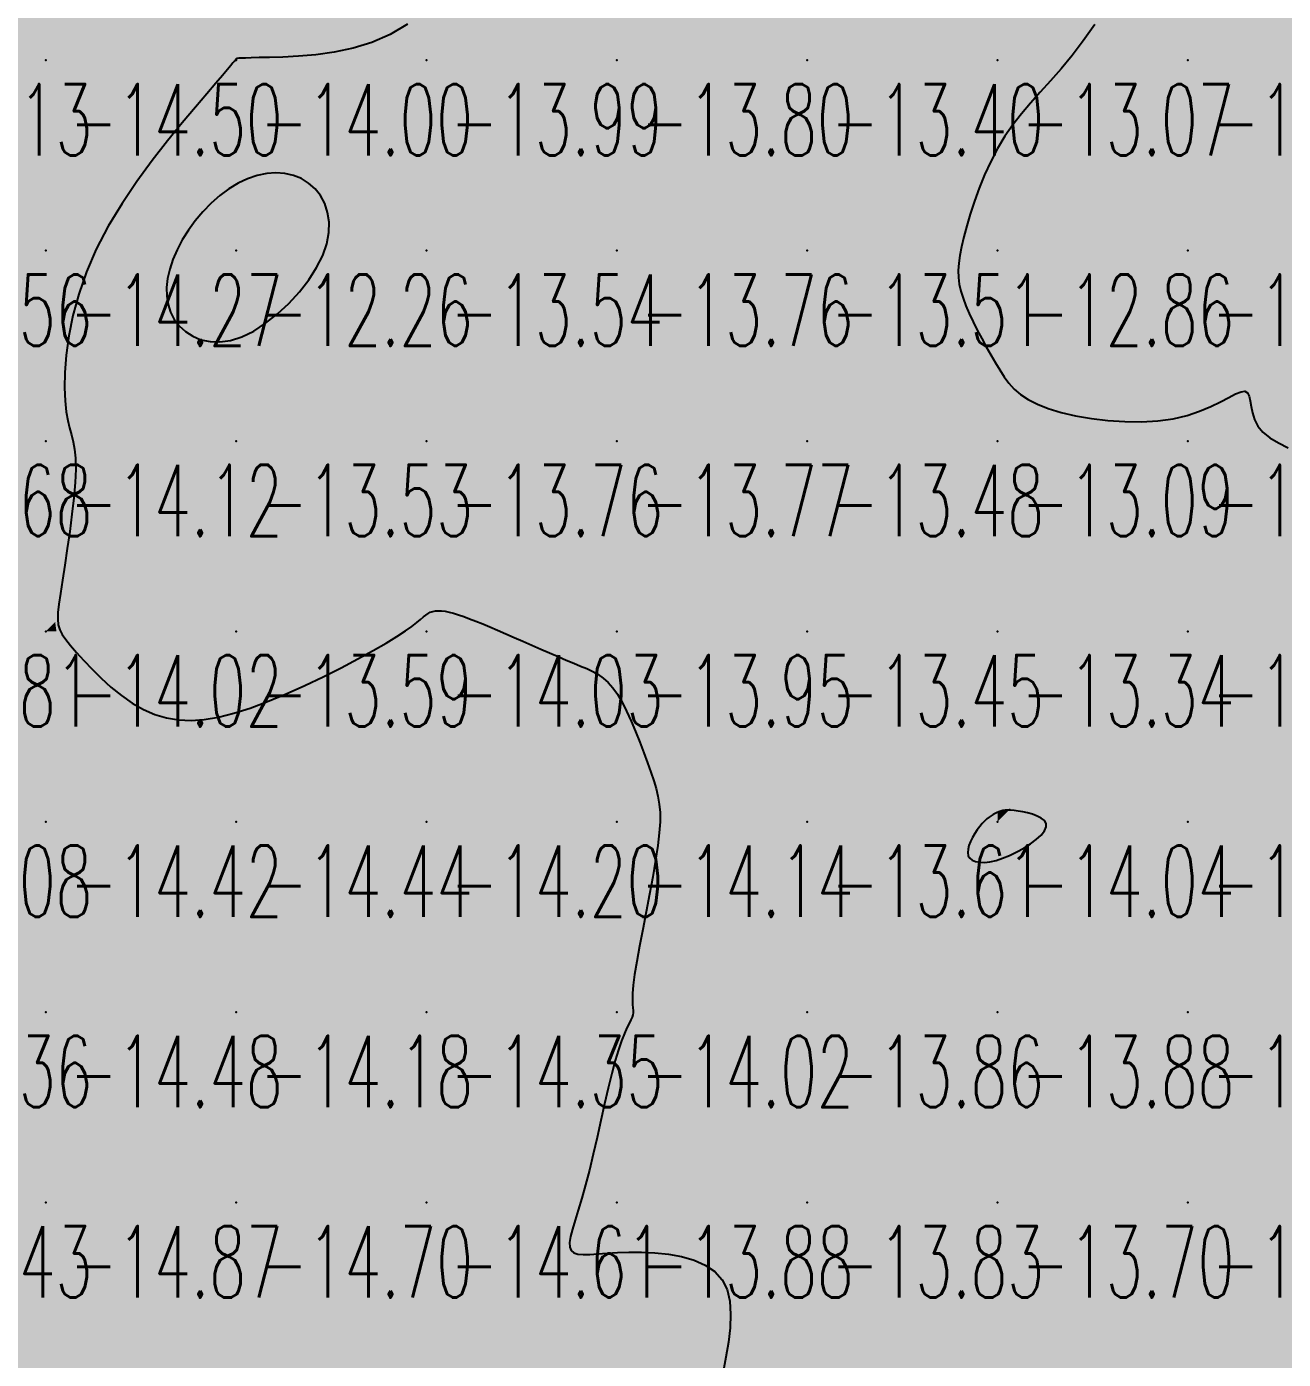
# Model space of a CAD drawing. Header units: millimetres. Extents: x 88261 to 90953, y 390274 to 392322.
# Drawn here: x 89769.2 to 89835.3, y 390839 to 390909 of the extents above; entities that cross this region are included whole.
import ezdxf
from ezdxf.enums import TextEntityAlignment as Align

# ---------------------------------------------------------------- set-up
doc = ezdxf.new("R2010")
doc.units = ezdxf.units.MM
doc.header["$LTSCALE"] = 25
for name, color, linetype in [('CN_03_00', 7, 'Continuous'), ('COTEAlt', 7, 'Continuous'), ('TN_COLORIAGE', 7, 'Continuous')]:
    doc.layers.add(name, color=color, linetype=linetype)
doc.styles.add('Simplex 1.0', font='Simplex.shx', dxfattribs={"width": 0.99, "height": 2.5})
doc.styles.get("Standard").update_dxf_attribs({"font": 'times.ttf'})

# ---------------------------------------------------------------- blocks, each defined once
blk = doc.blocks.new('COTE')
at = {"color": 0}
blk.add_point((0, 0), dxfattribs=at)
at = {"layer": 'COTEAlt'}
blk.add_attdef('ALT', text='', height=3.75, dxfattribs=at).set_placement((1.25, -1.25), align=Align.TOP_LEFT)

msp = doc.modelspace()

# ---------------------------------------------------------------- linework, layer by layer
at = {"layer": 'CN_03_00', "flags": 128}
for points, elevation in [([(89789.237, 390909.142), (89788.34, 390908.596), (89787.38, 390908.18), (89786.386, 390907.876), (89785.39, 390907.666), (89784.423, 390907.53), (89783.515, 390907.452), (89782.698, 390907.413), (89782.002, 390907.394), (89781.45, 390907.381), (89781.031, 390907.37), (89780.727, 390907.36), (89780.518, 390907.351), (89780.385, 390907.344), (89780.31, 390907.336), (89780.274, 390907.329), (89780.258, 390907.321), (89780.245, 390907.313), (89780.234, 390907.303), (89780.223, 390907.293), (89780.212, 390907.282), (89780.202, 390907.271), (89780.193, 390907.258), (89780.184, 390907.245), (89780.175, 390907.231), (89780.163, 390907.213), (89780.135, 390907.175), (89780.075, 390907.099), (89779.965, 390906.966), (89779.789, 390906.756), (89779.53, 390906.45), (89779.173, 390906.031), (89778.7, 390905.479), (89778.103, 390904.781), (89777.405, 390903.952), (89776.64, 390903.011), (89775.837, 390901.977), (89775.03, 390900.872), (89774.25, 390899.715), (89773.528, 390898.526), (89772.897, 390897.325), (89772.381, 390896.131), (89771.976, 390894.962), (89771.671, 390893.832), (89771.455, 390892.758), (89771.316, 390891.756), (89771.244, 390890.842), (89771.227, 390890.032), (89771.254, 390889.342), (89771.314, 390888.779), (89771.397, 390888.318), (89771.493, 390887.924), (89771.592, 390887.563), (89771.684, 390887.201), (89771.759, 390886.803), (89771.807, 390886.335), (89771.818, 390885.763), (89771.786, 390885.064), (89771.716, 390884.262), (89771.617, 390883.391), (89771.499, 390882.487), (89771.37, 390881.584), (89771.24, 390880.717), (89771.117, 390879.921), (89771.011, 390879.231), (89770.93, 390878.673), (89770.881, 390878.228), (89770.867, 390877.872), (89770.896, 390877.578), (89770.972, 390877.32), (89771.101, 390877.071), (89771.289, 390876.805), (89771.54, 390876.495), (89771.858, 390876.123), (89772.237, 390875.7), (89772.671, 390875.244), (89773.15, 390874.775), (89773.667, 390874.311), (89774.215, 390873.87), (89774.785, 390873.472), (89775.371, 390873.135), (89775.966, 390872.874), (89776.576, 390872.693), (89777.209, 390872.589), (89777.872, 390872.563), (89778.572, 390872.613), (89779.318, 390872.738), (89780.117, 390872.937), (89780.976, 390873.211), (89781.898, 390873.554), (89782.863, 390873.954), (89783.845, 390874.394), (89784.819, 390874.857), (89785.76, 390875.329), (89786.642, 390875.792), (89787.44, 390876.229), (89788.128, 390876.626), (89788.689, 390876.968), (89789.132, 390877.258), (89789.476, 390877.5), (89789.738, 390877.701), (89789.936, 390877.863), (89790.088, 390877.993), (89790.212, 390878.097), (89790.325, 390878.177), (89790.443, 390878.24), (89790.571, 390878.285), (89790.71, 390878.313), (89790.863, 390878.323), (89791.032, 390878.316), (89791.221, 390878.291), (89791.43, 390878.248), (89791.663, 390878.187), (89791.921, 390878.108), (89792.204, 390878.011), (89792.511, 390877.898), (89792.844, 390877.77), (89793.199, 390877.626), (89793.579, 390877.469), (89793.981, 390877.298), (89794.406, 390877.115), (89794.851, 390876.921), (89795.312, 390876.718), (89795.779, 390876.513), (89796.248, 390876.307), (89796.709, 390876.106), (89797.156, 390875.912), (89797.581, 390875.731), (89797.978, 390875.566), (89798.34, 390875.418), (89798.672, 390875.279), (89798.977, 390875.135), (89799.26, 390874.975), (89799.526, 390874.787), (89799.78, 390874.559), (89800.027, 390874.278), (89800.27, 390873.934), (89800.515, 390873.517), (89800.759, 390873.041), (89800.998, 390872.521), (89801.23, 390871.973), (89801.453, 390871.414), (89801.662, 390870.861), (89801.855, 390870.33), (89802.028, 390869.836), (89802.18, 390869.39), (89802.306, 390868.977), (89802.405, 390868.575), (89802.474, 390868.164), (89802.511, 390867.72), (89802.512, 390867.224), (89802.475, 390866.652), (89802.399, 390865.985), (89802.282, 390865.209), (89802.132, 390864.348), (89801.962, 390863.434), (89801.782, 390862.5), (89801.603, 390861.578), (89801.435, 390860.7), (89801.29, 390859.9), (89801.178, 390859.21), (89801.108, 390858.652), (89801.073, 390858.218), (89801.064, 390857.886), (89801.072, 390857.638), (89801.088, 390857.455), (89801.103, 390857.316), (89801.107, 390857.202), (89801.091, 390857.095), (89801.049, 390856.975), (89800.98, 390856.828), (89800.888, 390856.643), (89800.774, 390856.406), (89800.643, 390856.105), (89800.495, 390855.727), (89800.334, 390855.26), (89800.162, 390854.69), (89799.981, 390854.012), (89799.794, 390853.244), (89799.602, 390852.411), (89799.405, 390851.538), (89799.205, 390850.651), (89799.003, 390849.774), (89798.801, 390848.933), (89798.6, 390848.152), (89798.402, 390847.452), (89798.216, 390846.834), (89798.05, 390846.297), (89797.913, 390845.836), (89797.814, 390845.45), (89797.762, 390845.135), (89797.766, 390844.889), (89797.835, 390844.709), (89797.976, 390844.59), (89798.19, 390844.524), (89798.473, 390844.499), (89798.825, 390844.505), (89799.244, 390844.531), (89799.727, 390844.566), (89800.274, 390844.6), (89800.881, 390844.622), (89801.545, 390844.622), (89802.242, 390844.589), (89802.95, 390844.515), (89803.644, 390844.388), (89804.298, 390844.201), (89804.888, 390843.943), (89805.39, 390843.604), (89805.778, 390843.176), (89806.037, 390842.652), (89806.178, 390842.045), (89806.222, 390841.372), (89806.19, 390840.647), (89806.101, 390839.888), (89805.977, 390839.112), (89805.836, 390838.333)], -14), ([(89825.355, 390909.122), (89824.749, 390908.261), (89824.156, 390907.488), (89823.58, 390906.793), (89823.023, 390906.158), (89822.488, 390905.564), (89821.978, 390904.995), (89821.495, 390904.432), (89821.042, 390903.858), (89820.622, 390903.254), (89820.235, 390902.607), (89819.884, 390901.928), (89819.566, 390901.229), (89819.282, 390900.527), (89819.031, 390899.834), (89818.813, 390899.165), (89818.628, 390898.536), (89818.474, 390897.959), (89818.353, 390897.446), (89818.263, 390896.988), (89818.206, 390896.574), (89818.182, 390896.192), (89818.192, 390895.83), (89818.236, 390895.476), (89818.315, 390895.119), (89818.429, 390894.746), (89818.577, 390894.349), (89818.756, 390893.932), (89818.959, 390893.5), (89819.18, 390893.06), (89819.414, 390892.619), (89819.654, 390892.184), (89819.894, 390891.76), (89820.129, 390891.354), (89820.357, 390890.972), (89820.588, 390890.614), (89820.839, 390890.28), (89821.124, 390889.968), (89821.458, 390889.68), (89821.856, 390889.413), (89822.334, 390889.168), (89822.907, 390888.944), (89823.583, 390888.741), (89824.346, 390888.565), (89825.173, 390888.421), (89826.041, 390888.317), (89826.927, 390888.257), (89827.808, 390888.248), (89828.662, 390888.296), (89829.465, 390888.408), (89830.199, 390888.584), (89830.858, 390888.807), (89831.443, 390889.054), (89831.954, 390889.302), (89832.39, 390889.528), (89832.75, 390889.71), (89833.034, 390889.826), (89833.242, 390889.851), (89833.378, 390889.772), (89833.461, 390889.599), (89833.514, 390889.353), (89833.563, 390889.052), (89833.63, 390888.717), (89833.74, 390888.366), (89833.917, 390888.019), (89834.184, 390887.696), (89834.555, 390887.409), (89835.009, 390887.143), (89835.514, 390886.88)], -13)]:
    msp.add_lwpolyline(points, dxfattribs=dict(at, elevation=elevation))
for points, elevation in [([(89781.165, 390893.018), (89781.793, 390893.423), (89782.414, 390893.913), (89783.01, 390894.467), (89783.564, 390895.07), (89784.057, 390895.702), (89784.473, 390896.346), (89784.793, 390896.984), (89785.005, 390897.6), (89785.112, 390898.187), (89785.124, 390898.739), (89785.048, 390899.251), (89784.895, 390899.718), (89784.672, 390900.134), (89784.387, 390900.494), (89784.051, 390900.792), (89783.671, 390901.024), (89783.254, 390901.19), (89782.807, 390901.289), (89782.336, 390901.321), (89781.848, 390901.287), (89781.35, 390901.186), (89780.848, 390901.018), (89780.348, 390900.785), (89779.857, 390900.487), (89779.381, 390900.131), (89778.926, 390899.727), (89778.496, 390899.283), (89778.096, 390898.808), (89777.734, 390898.311), (89777.413, 390897.802), (89777.14, 390897.287), (89776.919, 390896.777), (89776.752, 390896.274), (89776.642, 390895.783), (89776.589, 390895.307), (89776.597, 390894.851), (89776.665, 390894.416), (89776.797, 390894.008), (89776.994, 390893.63), (89777.256, 390893.286), (89777.579, 390892.986), (89777.96, 390892.741), (89778.392, 390892.561), (89778.872, 390892.458), (89779.394, 390892.442), (89779.954, 390892.523), (89780.546, 390892.713), (89781.165, 390893.018)], -13), ([(89822.794, 390867.14), (89822.703, 390867.294), (89822.543, 390867.425), (89822.332, 390867.535), (89822.087, 390867.625), (89821.825, 390867.697), (89821.564, 390867.753), (89821.321, 390867.795), (89821.109, 390867.823), (89820.928, 390867.838), (89820.773, 390867.843), (89820.639, 390867.837), (89820.522, 390867.821), (89820.415, 390867.796), (89820.315, 390867.763), (89820.217, 390867.723), (89820.117, 390867.676), (89820.014, 390867.621), (89819.907, 390867.554), (89819.797, 390867.475), (89819.682, 390867.38), (89819.563, 390867.268), (89819.44, 390867.137), (89819.312, 390866.983), (89819.18, 390866.807), (89819.05, 390866.614), (89818.929, 390866.41), (89818.825, 390866.201), (89818.744, 390865.994), (89818.692, 390865.797), (89818.679, 390865.614), (89818.709, 390865.453), (89818.79, 390865.32), (89818.918, 390865.216), (89819.091, 390865.145), (89819.306, 390865.106), (89819.558, 390865.102), (89819.845, 390865.135), (89820.164, 390865.205), (89820.51, 390865.315), (89820.878, 390865.465), (89821.255, 390865.648), (89821.624, 390865.855), (89821.97, 390866.078), (89822.277, 390866.308), (89822.528, 390866.538), (89822.707, 390866.758), (89822.8, 390866.961), (89822.794, 390867.14)], -14)]:
    msp.add_lwpolyline(points, close=True, dxfattribs=dict(at, elevation=elevation))
at = {"layer": 'TN_COLORIAGE', "color": 231}
for points in [[(89770.249, 390917.239, -14), (89763.239, 390917.239, -14), (89760.249, 390907.239, -14), (89760.249, 390910.456, -14)], [(89760.249, 390907.239, -14.656), (89770.249, 390907.239, -14.656), (89770.249, 390917.239, -14.656)], [(89770.249, 390917.239, -14.422), (89770.249, 390907.239, -14.422), (89780.249, 390917.239, -14.422)], [(89770.249, 390907.239, -14), (89780.173, 390907.239, -14), (89780.249, 390917.239, -14), (89780.249, 390907.33, -14)], [(89780.249, 390917.239, -14), (89780.249, 390907.33, -14), (89790.249, 390917.239, -14), (89780.378, 390907.369, -14)], [(89790.249, 390907.56, -14.293), (89780.378, 390907.369, -14.293), (89790.249, 390917.239, -14.293)], [(89794.048, 390917.239, -14.293), (89790.249, 390907.56, -14.293), (89790.249, 390917.239, -14.293)], [(89760.249, 390907.239, -14.502), (89760.249, 390897.239, -14.502), (89770.249, 390907.239, -14.502)], [(89760.249, 390897.239, -14.502), (89770.249, 390897.239, -14.502), (89770.249, 390907.239, -14.502)], [(89770.249, 390907.239, -14), (89780.173, 390907.239, -14), (89770.249, 390897.239, -14), (89780.108, 390907.099, -14)], [(89771.593, 390897.239, -14.27), (89780.108, 390907.099, -14.27), (89770.249, 390897.239, -14.27)], [(89760.249, 390897.239, -14.27), (89760.249, 390887.239, -14.27), (89770.249, 390897.239, -14.27)], [(89760.249, 390887.239, -14.27), (89770.249, 390887.239, -14.27), (89770.249, 390897.239, -14.27)], [(89770.249, 390897.239, -14), (89771.593, 390897.239, -14), (89770.249, 390887.239, -14), (89770.903, 390887.894, -14)], [(89770.903, 390887.894, -14.122), (89772.318, 390887.239, -14.122), (89770.249, 390887.239, -14.122)], [(89760.249, 390887.239, -14.122), (89760.249, 390877.239, -14.122), (89770.249, 390887.239, -14.122)], [(89760.249, 390877.239, -14.122), (89770.249, 390877.239, -14.122), (89770.249, 390887.239, -14.122)], [(89770.249, 390887.239, -14), (89772.318, 390887.239, -14), (89770.249, 390877.239, -14), (89770.737, 390877.728, -14)], [(89789.568, 390877.239, -14.03), (89790.249, 390878.361, -14.03), (89790.249, 390877.239, -14.03)], [(89791.389, 390878.38, -14.03), (89794.171, 390877.239, -14.03), (89790.249, 390877.239, -14.03)], [(89790.249, 390878.361, -14.03), (89791.389, 390878.38, -14.03), (89790.249, 390877.239, -14.03)], [(89760.249, 390870.252, -14.024), (89761.005, 390867.996, -14.024), (89760.249, 390877.239, -14.024), (89770.249, 390877.239, -14.024)], [(89761.451, 390867.239, -14.024), (89761.005, 390867.996, -14.024), (89770.249, 390867.239, -14.024), (89770.249, 390877.239, -14.024)], [(89770.737, 390877.728, -14.024), (89770.802, 390877.239, -14.024), (89770.249, 390877.239, -14.024)], [(89770.249, 390867.239, -14), (89775.293, 390872.284, -14), (89770.249, 390877.239, -14), (89770.802, 390877.239, -14)], [(89780.249, 390867.239, -14), (89780.249, 390872.435, -14), (89790.249, 390877.239, -14), (89789.568, 390877.239, -14)], [(89780.249, 390867.239, -14.03), (89790.249, 390867.239, -14.03), (89790.249, 390877.239, -14.03)], [(89790.249, 390867.239, -14), (89798.362, 390875.352, -14), (89790.249, 390877.239, -14), (89794.171, 390877.239, -14)], [(89790.249, 390867.239, -14), (89798.362, 390875.352, -14), (89800.249, 390867.239, -14), (89800.249, 390874.748, -14)], [(89802.266, 390869.257, -14.139), (89800.249, 390874.748, -14.139), (89800.249, 390867.239, -14.139)], [(89780.249, 390867.239, -14), (89780.249, 390872.435, -14), (89770.249, 390867.239, -14), (89775.293, 390872.284, -14)], [(89802.266, 390869.257, -14.139), (89802.856, 390867.239, -14.139), (89800.249, 390867.239, -14.139)], [(89820.249, 390867.791, -14.038), (89819.365, 390867.239, -14.038), (89820.249, 390867.239, -14.038)], [(89820.944, 390867.934, -14.038), (89823.902, 390867.239, -14.038), (89820.249, 390867.239, -14.038)], [(89820.249, 390867.791, -14.038), (89820.944, 390867.934, -14.038), (89820.249, 390867.239, -14.038)], [(89761.451, 390867.239, -14.415), (89764.054, 390861.044, -14.415), (89770.249, 390867.239, -14.415)], [(89764.349, 390857.239, -14.415), (89764.054, 390861.044, -14.415), (89770.249, 390857.239, -14.415), (89770.249, 390867.239, -14.415)], [(89770.249, 390867.239, -14.441), (89770.249, 390857.239, -14.441), (89780.249, 390867.239, -14.441)], [(89770.249, 390857.239, -14.441), (89780.249, 390857.239, -14.441), (89780.249, 390867.239, -14.441)], [(89780.249, 390867.239, -14.199), (89780.249, 390857.239, -14.199), (89790.249, 390867.239, -14.199)], [(89780.249, 390857.239, -14.199), (89790.249, 390857.239, -14.199), (89790.249, 390867.239, -14.199)], [(89790.249, 390857.239, -14.139), (89800.249, 390857.239, -14.139), (89800.249, 390867.239, -14.139)], [(89790.249, 390867.239, -14.139), (89790.249, 390857.239, -14.139), (89800.249, 390867.239, -14.139)], [(89800.249, 390867.239, -14), (89802.856, 390867.239, -14), (89800.249, 390857.239, -14), (89800.704, 390857.695, -14)], [(89818.16, 390865.151, -14.038), (89820.249, 390864.875, -14.038), (89820.249, 390867.239, -14.038)], [(89819.365, 390867.239, -14.038), (89818.16, 390865.151, -14.038), (89820.249, 390867.239, -14.038)], [(89820.249, 390864.875, -14.038), (89823.902, 390867.239, -14.038), (89820.249, 390867.239, -14.038)], [(89800.704, 390857.695, -14.019), (89801.399, 390857.239, -14.019), (89800.249, 390857.239, -14.019)], [(89764.349, 390857.239, -14.483), (89764.816, 390851.807, -14.483), (89770.249, 390857.239, -14.483)], [(89767.954, 390847.239, -14.483), (89764.816, 390851.807, -14.483), (89770.249, 390847.239, -14.483), (89770.249, 390857.239, -14.483)], [(89770.249, 390857.239, -14.18), (89770.249, 390847.239, -14.18), (89780.249, 390857.239, -14.18)], [(89770.249, 390847.239, -14.18), (89780.249, 390847.239, -14.18), (89780.249, 390857.239, -14.18)], [(89780.249, 390857.239, -14.353), (89780.249, 390847.239, -14.353), (89790.249, 390857.239, -14.353)], [(89780.249, 390847.239, -14.353), (89790.249, 390847.239, -14.353), (89790.249, 390857.239, -14.353)], [(89790.249, 390847.239, -14), (89798.576, 390847.239, -14), (89800.249, 390857.239, -14), (89800.249, 390855.916, -14)], [(89790.249, 390857.239, -14.019), (89790.249, 390847.239, -14.019), (89800.249, 390857.239, -14.019)], [(89801.399, 390857.239, -14.019), (89800.249, 390855.916, -14.019), (89800.249, 390857.239, -14.019)], [(89762.704, 390839.695, -14.575), (89761.15, 390837.239, -14.575), (89770.249, 390847.239, -14.575), (89770.249, 390837.239, -14.575)], [(89762.704, 390839.695, -14.871), (89767.954, 390847.239, -14.871), (89770.249, 390847.239, -14.871)], [(89770.249, 390847.239, -14.697), (89770.249, 390837.239, -14.697), (89780.249, 390847.239, -14.697)], [(89770.249, 390837.239, -14.697), (89780.249, 390837.239, -14.697), (89780.249, 390847.239, -14.697)], [(89780.249, 390847.239, -14.615), (89780.249, 390837.239, -14.615), (89790.249, 390847.239, -14.615)], [(89780.249, 390837.239, -14.615), (89790.249, 390837.239, -14.615), (89790.249, 390847.239, -14.615)], [(89790.249, 390847.239, -14), (89798.576, 390847.239, -14), (89790.249, 390837.239, -14), (89797.046, 390844.037, -14)], [(89800.249, 390837.239, -14), (89800.249, 390844.865, -14), (89790.249, 390837.239, -14), (89797.046, 390844.037, -14)], [(89807.247, 390844.238, -14.396), (89800.249, 390844.865, -14.396), (89800.249, 390837.239, -14.396)], [(89805.432, 390837.239, -14.396), (89807.247, 390844.238, -14.396), (89800.249, 390837.239, -14.396)]]:
    msp.add_solid(points, dxfattribs=at)
at = {"layer": 'TN_COLORIAGE', "color": 221}
for points in [[(89790.249, 390907.239, -13.522), (89800.249, 390907.239, -13.522), (89800.249, 390917.239, -13.522)], [(89790.249, 390907.56, -13.522), (89794.048, 390917.239, -13.522), (89790.249, 390907.239, -13.522), (89800.249, 390917.239, -13.522)], [(89800.249, 390907.239, -13.353), (89810.249, 390907.239, -13.353), (89810.249, 390917.239, -13.353)], [(89800.249, 390917.239, -13.353), (89800.249, 390907.239, -13.353), (89810.249, 390917.239, -13.353)], [(89810.249, 390907.239, -13.341), (89820.249, 390907.239, -13.341), (89820.249, 390917.239, -13.341)], [(89810.249, 390917.239, -13.341), (89810.249, 390907.239, -13.341), (89820.249, 390917.239, -13.341)], [(89820.249, 390917.239, -13), (89830.163, 390917.239, -13), (89820.249, 390907.239, -13), (89829.859, 390916.849, -13)], [(89824.597, 390907.239, -13.073), (89829.859, 390916.849, -13.073), (89820.249, 390907.239, -13.073)], [(89780.249, 390907.33, -13.996), (89780.173, 390907.239, -13.996), (89780.249, 390907.239, -13.996)], [(89780.378, 390907.369, -13.99), (89790.249, 390907.56, -13.99), (89780.249, 390907.239, -13.99), (89790.249, 390907.239, -13.99)], [(89780.378, 390907.369, -13.996), (89780.249, 390907.33, -13.996), (89780.249, 390907.239, -13.996)], [(89780.108, 390907.099, -13), (89771.593, 390897.239, -13), (89780.249, 390907.239, -13), (89776.577, 390897.239, -13)], [(89776.577, 390897.239, -13.996), (89780.249, 390901.491, -13.996), (89780.249, 390907.239, -13.996)], [(89780.108, 390907.099, -13.996), (89780.173, 390907.239, -13.996), (89780.249, 390907.239, -13.996)], [(89780.249, 390907.239, -13), (89780.249, 390901.491, -13), (89790.249, 390907.239, -13), (89784.515, 390901.506, -13)], [(89790.249, 390907.239, -13), (89784.515, 390901.506, -13), (89790.249, 390897.239, -13), (89785.999, 390897.239, -13)], [(89790.249, 390897.239, -13.797), (89800.249, 390897.239, -13.797), (89800.249, 390907.239, -13.797)], [(89790.249, 390907.239, -13.797), (89790.249, 390897.239, -13.797), (89800.249, 390907.239, -13.797)], [(89800.249, 390897.239, -13.401), (89810.249, 390897.239, -13.401), (89810.249, 390907.239, -13.401)], [(89800.249, 390907.239, -13.401), (89800.249, 390897.239, -13.401), (89810.249, 390907.239, -13.401)], [(89810.249, 390897.239, -13), (89818.138, 390897.239, -13), (89820.249, 390907.239, -13), (89820.249, 390903.761, -13)], [(89810.249, 390907.239, -13.073), (89810.249, 390897.239, -13.073), (89820.249, 390907.239, -13.073)], [(89820.249, 390903.761, -13.073), (89824.597, 390907.239, -13.073), (89820.249, 390907.239, -13.073)], [(89770.903, 390887.894, -13), (89771.593, 390897.239, -13), (89776.284, 390893.275, -13), (89776.577, 390897.239, -13)], [(89790.249, 390897.239, -13), (89785.999, 390897.239, -13), (89780.249, 390887.239, -13), (89780.249, 390891.441, -13)], [(89780.249, 390887.239, -13.545), (89790.249, 390887.239, -13.545), (89790.249, 390897.239, -13.545)], [(89790.249, 390887.239, -13.758), (89800.249, 390887.239, -13.758), (89800.249, 390897.239, -13.758)], [(89790.249, 390897.239, -13.758), (89790.249, 390887.239, -13.758), (89800.249, 390897.239, -13.758)], [(89800.249, 390887.239, -13.509), (89810.249, 390887.239, -13.509), (89810.249, 390897.239, -13.509)], [(89800.249, 390897.239, -13.509), (89800.249, 390887.239, -13.509), (89810.249, 390897.239, -13.509)], [(89810.249, 390897.239, -13), (89818.138, 390897.239, -13), (89810.249, 390887.239, -13), (89818.046, 390895.037, -13)], [(89810.249, 390887.239, -13), (89818.046, 390895.037, -13), (89820.249, 390887.239, -13), (89820.249, 390891.09, -13)], [(89772.318, 390887.239, -13), (89770.903, 390887.894, -13), (89780.249, 390887.239, -13), (89776.284, 390893.275, -13)], [(89776.284, 390893.275, -13.534), (89780.249, 390891.441, -13.534), (89780.249, 390887.239, -13.534)], [(89821.735, 390888.726, -13.085), (89820.249, 390891.09, -13.085), (89820.249, 390887.239, -13.085)], [(89832.966, 390887.239, -13.022), (89834.06, 390891.05, -13.022), (89830.249, 390887.239, -13.022)], [(89830.249, 390887.668, -13.022), (89834.06, 390891.05, -13.022), (89830.249, 390887.239, -13.022)], [(89820.249, 390887.239, -13), (89821.735, 390888.726, -13), (89830.249, 390887.239, -13), (89830.249, 390887.668, -13)], [(89770.737, 390877.728, -13.534), (89772.318, 390887.239, -13.534), (89780.249, 390887.239, -13.534)], [(89770.802, 390877.239, -13.534), (89770.737, 390877.728, -13.534), (89780.249, 390877.239, -13.534), (89780.249, 390887.239, -13.534)], [(89780.249, 390887.239, -13.764), (89780.249, 390877.239, -13.764), (89790.249, 390887.239, -13.764)], [(89790.249, 390878.361, -13.592), (89789.568, 390877.239, -13.592), (89790.249, 390887.239, -13.592), (89780.249, 390877.239, -13.592)], [(89791.389, 390878.38, -13.764), (89790.249, 390878.361, -13.764), (89800.249, 390887.239, -13.764), (89790.249, 390887.239, -13.764)], [(89794.171, 390877.239, -13.768), (89791.389, 390878.38, -13.768), (89800.249, 390877.239, -13.768), (89800.249, 390887.239, -13.768)], [(89800.249, 390877.239, -13.482), (89810.249, 390877.239, -13.482), (89810.249, 390887.239, -13.482)], [(89800.249, 390887.239, -13.482), (89800.249, 390877.239, -13.482), (89810.249, 390887.239, -13.482)], [(89810.249, 390877.239, -13.085), (89820.249, 390877.239, -13.085), (89820.249, 390887.239, -13.085)], [(89810.249, 390887.239, -13.085), (89810.249, 390877.239, -13.085), (89820.249, 390887.239, -13.085)], [(89820.249, 390877.239, -13.022), (89830.249, 390877.239, -13.022), (89830.249, 390887.239, -13.022)], [(89820.249, 390887.239, -13.022), (89820.249, 390877.239, -13.022), (89830.249, 390887.239, -13.022)], [(89830.249, 390877.239, -13), (89839.176, 390886.167, -13), (89830.249, 390887.239, -13), (89832.966, 390887.239, -13)], [(89836.457, 390877.239, -13.487), (89839.176, 390886.167, -13.487), (89830.249, 390877.239, -13.487)], [(89770.802, 390877.239, -13.592), (89775.293, 390872.284, -13.592), (89780.249, 390877.239, -13.592)], [(89775.293, 390872.284, -13.592), (89780.249, 390872.435, -13.592), (89780.249, 390877.239, -13.592)], [(89789.568, 390877.239, -13.592), (89780.249, 390872.435, -13.592), (89780.249, 390877.239, -13.592)], [(89794.171, 390877.239, -13.954), (89798.362, 390875.352, -13.954), (89800.249, 390877.239, -13.954)], [(89800.249, 390874.748, -13.954), (89798.362, 390875.352, -13.954), (89800.249, 390877.239, -13.954)], [(89800.249, 390874.748, -13.449), (89802.266, 390869.257, -13.449), (89800.249, 390877.239, -13.449), (89810.249, 390877.239, -13.449)], [(89802.856, 390867.239, -13.449), (89802.266, 390869.257, -13.449), (89810.249, 390867.239, -13.449), (89810.249, 390877.239, -13.449)], [(89819.365, 390867.239, -13.345), (89820.249, 390867.791, -13.345), (89810.249, 390867.239, -13.345), (89820.249, 390877.239, -13.345)], [(89810.249, 390877.239, -13.345), (89810.249, 390867.239, -13.345), (89820.249, 390877.239, -13.345)], [(89820.944, 390867.934, -13.345), (89820.249, 390867.791, -13.345), (89830.249, 390877.239, -13.345), (89820.249, 390877.239, -13.345)], [(89823.902, 390867.239, -13.487), (89820.944, 390867.934, -13.487), (89830.249, 390867.239, -13.487), (89830.249, 390877.239, -13.487)], [(89830.249, 390867.239, -13), (89837.831, 390874.821, -13), (89830.249, 390877.239, -13), (89836.457, 390877.239, -13)], [(89837.331, 390867.239, -13.934), (89837.831, 390874.821, -13.934), (89830.249, 390867.239, -13.934)], [(89801.399, 390857.239, -13.605), (89800.704, 390857.695, -13.605), (89810.249, 390857.239, -13.605), (89810.249, 390867.239, -13.605)], [(89800.704, 390857.695, -13.605), (89802.856, 390867.239, -13.605), (89810.249, 390867.239, -13.605)], [(89818.16, 390865.151, -13.605), (89819.365, 390867.239, -13.605), (89810.249, 390857.239, -13.605), (89810.249, 390867.239, -13.605)], [(89820.249, 390857.239, -13.934), (89830.249, 390857.239, -13.934), (89830.249, 390867.239, -13.934)], [(89823.902, 390867.239, -13.876), (89820.249, 390864.875, -13.876), (89830.249, 390867.239, -13.876), (89820.249, 390857.239, -13.876)], [(89830.249, 390867.239, -13), (89837.331, 390867.239, -13), (89830.249, 390857.239, -13), (89837.04, 390864.03, -13)], [(89820.249, 390864.875, -13.855), (89818.16, 390865.151, -13.855), (89820.249, 390857.239, -13.855), (89810.249, 390857.239, -13.855)], [(89830.249, 390857.239, -13), (89837.04, 390864.03, -13), (89840.249, 390857.239, -13), (89840.249, 390859.82, -13)], [(89800.249, 390847.239, -13.855), (89810.249, 390847.239, -13.855), (89810.249, 390857.239, -13.855)], [(89800.249, 390855.916, -13.855), (89801.399, 390857.239, -13.855), (89800.249, 390847.239, -13.855), (89810.249, 390857.239, -13.855)], [(89810.249, 390847.239, -13.876), (89820.249, 390847.239, -13.876), (89820.249, 390857.239, -13.876)], [(89810.249, 390857.239, -13.876), (89810.249, 390847.239, -13.876), (89820.249, 390857.239, -13.876)], [(89820.249, 390847.239, -13.814), (89830.249, 390847.239, -13.814), (89830.249, 390857.239, -13.814)], [(89820.249, 390857.239, -13.814), (89820.249, 390847.239, -13.814), (89830.249, 390857.239, -13.814)], [(89830.249, 390847.239, -13.134), (89840.249, 390847.239, -13.134), (89840.249, 390857.239, -13.134)], [(89830.249, 390857.239, -13.134), (89830.249, 390847.239, -13.134), (89840.249, 390857.239, -13.134)], [(89800.249, 390855.916, -13.877), (89798.576, 390847.239, -13.877), (89800.249, 390847.239, -13.877)], [(89797.046, 390844.037, -13.877), (89800.249, 390844.865, -13.877), (89800.249, 390847.239, -13.877)], [(89797.046, 390844.037, -13.877), (89798.576, 390847.239, -13.877), (89800.249, 390847.239, -13.877)], [(89800.249, 390844.865, -13.83), (89807.247, 390844.238, -13.83), (89800.249, 390847.239, -13.83), (89810.249, 390847.239, -13.83)], [(89807.247, 390844.238, -13.632), (89805.432, 390837.239, -13.632), (89810.249, 390847.239, -13.632), (89810.249, 390837.239, -13.632)], [(89810.249, 390837.239, -13.702), (89820.249, 390837.239, -13.702), (89820.249, 390847.239, -13.702)], [(89810.249, 390847.239, -13.702), (89810.249, 390837.239, -13.702), (89820.249, 390847.239, -13.702)], [(89820.249, 390837.239, -13.764), (89830.249, 390837.239, -13.764), (89830.249, 390847.239, -13.764)], [(89820.249, 390847.239, -13.764), (89820.249, 390837.239, -13.764), (89830.249, 390847.239, -13.764)], [(89830.249, 390837.239, -13.151), (89840.249, 390837.239, -13.151), (89840.249, 390847.239, -13.151)], [(89830.249, 390847.239, -13.151), (89830.249, 390837.239, -13.151), (89840.249, 390847.239, -13.151)]]:
    msp.add_solid(points, dxfattribs=at)
at = {"layer": 'TN_COLORIAGE', "color": 211}
for points in [[(89829.859, 390916.849, -12.906), (89824.597, 390907.239, -12.906), (89830.249, 390917.239, -12.906), (89830.249, 390907.239, -12.906)], [(89830.249, 390907.239, -12.412), (89840.249, 390907.239, -12.412), (89840.249, 390917.239, -12.412)], [(89830.249, 390917.239, -12.412), (89830.249, 390907.239, -12.412), (89840.249, 390917.239, -12.412)], [(89820.249, 390897.239, -12.906), (89830.249, 390897.239, -12.906), (89830.249, 390907.239, -12.906)], [(89824.597, 390907.239, -12.864), (89820.249, 390903.761, -12.864), (89830.249, 390907.239, -12.864), (89820.249, 390897.239, -12.864)], [(89830.249, 390897.239, -12.693), (89840.249, 390897.239, -12.693), (89840.249, 390907.239, -12.693)], [(89830.249, 390907.239, -12.693), (89830.249, 390897.239, -12.693), (89840.249, 390907.239, -12.693)], [(89820.249, 390903.761, -12.864), (89818.138, 390897.239, -12.864), (89820.249, 390897.239, -12.864)], [(89780.249, 390901.491, -12.263), (89776.577, 390897.239, -12.263), (89780.249, 390897.239, -12.263)], [(89784.515, 390901.506, -12.263), (89780.249, 390901.491, -12.263), (89780.249, 390897.239, -12.263)], [(89785.999, 390897.239, -12.263), (89784.515, 390901.506, -12.263), (89780.249, 390897.239, -12.263)], [(89776.284, 390893.275, -12.263), (89776.577, 390897.239, -12.263), (89780.249, 390897.239, -12.263)], [(89780.249, 390891.441, -12.263), (89776.284, 390893.275, -12.263), (89780.249, 390897.239, -12.263)], [(89780.249, 390891.441, -12.263), (89785.999, 390897.239, -12.263), (89780.249, 390897.239, -12.263)], [(89820.249, 390891.09, -12.864), (89818.046, 390895.037, -12.864), (89820.249, 390897.239, -12.864)], [(89818.046, 390895.037, -12.864), (89818.138, 390897.239, -12.864), (89820.249, 390897.239, -12.864)], [(89820.249, 390891.09, -12.512), (89821.735, 390888.726, -12.512), (89820.249, 390897.239, -12.512), (89830.249, 390897.239, -12.512)], [(89830.249, 390887.668, -12.512), (89821.735, 390888.726, -12.512), (89830.249, 390897.239, -12.512)], [(89834.06, 390891.05, -12.512), (89830.249, 390887.668, -12.512), (89840.249, 390897.239, -12.512), (89830.249, 390897.239, -12.512)], [(89834.06, 390891.05, -12.941), (89832.966, 390887.239, -12.941), (89840.249, 390897.239, -12.941), (89840.249, 390887.239, -12.941)], [(89832.966, 390887.239, -12.941), (89839.176, 390886.167, -12.941), (89840.249, 390887.239, -12.941)]]:
    msp.add_solid(points, dxfattribs=at)

# ---------------------------------------------------------------- block references
at = {"layer": 'COTEAlt'}
ref = msp.add_blockref('COTE', (89760.249, 390907.239), dxfattribs=at)
ref.add_attrib('ALT', '-14.13', dxfattribs={"height": 3.75, "style": 'Simplex 1.0', "width": 0.6}).set_placement((89761.499, 390905.989), align=Align.TOP_LEFT)
ref = msp.add_blockref('COTE', (89770.249, 390907.239), dxfattribs=at)
ref.add_attrib('ALT', '-14.50', dxfattribs={"height": 3.75, "style": 'Simplex 1.0', "width": 0.6}).set_placement((89771.499, 390905.989), align=Align.TOP_LEFT)
ref = msp.add_blockref('COTE', (89780.249, 390907.239), dxfattribs=at)
ref.add_attrib('ALT', '-14.00', dxfattribs={"height": 3.75, "style": 'Simplex 1.0', "width": 0.6}).set_placement((89781.499, 390905.989), align=Align.TOP_LEFT)
ref = msp.add_blockref('COTE', (89790.249, 390907.239), dxfattribs=at)
ref.add_attrib('ALT', '-13.99', dxfattribs={"height": 3.75, "style": 'Simplex 1.0', "width": 0.6}).set_placement((89791.499, 390905.989), align=Align.TOP_LEFT)
ref = msp.add_blockref('COTE', (89800.249, 390907.239), dxfattribs=at)
ref.add_attrib('ALT', '-13.80', dxfattribs={"height": 3.75, "style": 'Simplex 1.0', "width": 0.6}).set_placement((89801.499, 390905.989), align=Align.TOP_LEFT)
ref = msp.add_blockref('COTE', (89810.249, 390907.239), dxfattribs=at)
ref.add_attrib('ALT', '-13.40', dxfattribs={"height": 3.75, "style": 'Simplex 1.0', "width": 0.6}).set_placement((89811.499, 390905.989), align=Align.TOP_LEFT)
ref = msp.add_blockref('COTE', (89820.249, 390907.239), dxfattribs=at)
ref.add_attrib('ALT', '-13.07', dxfattribs={"height": 3.75, "style": 'Simplex 1.0', "width": 0.6}).set_placement((89821.499, 390905.989), align=Align.TOP_LEFT)
ref = msp.add_blockref('COTE', (89830.249, 390907.239), dxfattribs=at)
ref.add_attrib('ALT', '-12.91', dxfattribs={"height": 3.75, "style": 'Simplex 1.0', "width": 0.6}).set_placement((89831.499, 390905.989), align=Align.TOP_LEFT)
ref = msp.add_blockref('COTE', (89760.249, 390897.239), dxfattribs=at)
ref.add_attrib('ALT', '-14.56', dxfattribs={"height": 3.75, "style": 'Simplex 1.0', "width": 0.6}).set_placement((89761.499, 390895.989), align=Align.TOP_LEFT)
ref = msp.add_blockref('COTE', (89770.249, 390897.239), dxfattribs=at)
ref.add_attrib('ALT', '-14.27', dxfattribs={"height": 3.75, "style": 'Simplex 1.0', "width": 0.6}).set_placement((89771.499, 390895.989), align=Align.TOP_LEFT)
ref = msp.add_blockref('COTE', (89780.249, 390897.239), dxfattribs=at)
ref.add_attrib('ALT', '-12.26', dxfattribs={"height": 3.75, "style": 'Simplex 1.0', "width": 0.6}).set_placement((89781.499, 390895.989), align=Align.TOP_LEFT)
ref = msp.add_blockref('COTE', (89790.249, 390897.239), dxfattribs=at)
ref.add_attrib('ALT', '-13.54', dxfattribs={"height": 3.75, "style": 'Simplex 1.0', "width": 0.6}).set_placement((89791.499, 390895.989), align=Align.TOP_LEFT)
ref = msp.add_blockref('COTE', (89800.249, 390897.239), dxfattribs=at)
ref.add_attrib('ALT', '-13.76', dxfattribs={"height": 3.75, "style": 'Simplex 1.0', "width": 0.6}).set_placement((89801.499, 390895.989), align=Align.TOP_LEFT)
ref = msp.add_blockref('COTE', (89810.249, 390897.239), dxfattribs=at)
ref.add_attrib('ALT', '-13.51', dxfattribs={"height": 3.75, "style": 'Simplex 1.0', "width": 0.6}).set_placement((89811.499, 390895.989), align=Align.TOP_LEFT)
ref = msp.add_blockref('COTE', (89820.249, 390897.239), dxfattribs=at)
ref.add_attrib('ALT', '-12.86', dxfattribs={"height": 3.75, "style": 'Simplex 1.0', "width": 0.6}).set_placement((89821.499, 390895.989), align=Align.TOP_LEFT)
ref = msp.add_blockref('COTE', (89830.249, 390897.239), dxfattribs=at)
ref.add_attrib('ALT', '-12.51', dxfattribs={"height": 3.75, "style": 'Simplex 1.0', "width": 0.6}).set_placement((89831.499, 390895.989), align=Align.TOP_LEFT)
ref = msp.add_blockref('COTE', (89760.249, 390887.239), dxfattribs=at)
ref.add_attrib('ALT', '-14.68', dxfattribs={"height": 3.75, "style": 'Simplex 1.0', "width": 0.6}).set_placement((89761.499, 390885.989), align=Align.TOP_LEFT)
ref = msp.add_blockref('COTE', (89770.249, 390887.239), dxfattribs=at)
ref.add_attrib('ALT', '-14.12', dxfattribs={"height": 3.75, "style": 'Simplex 1.0', "width": 0.6}).set_placement((89771.499, 390885.989), align=Align.TOP_LEFT)
ref = msp.add_blockref('COTE', (89780.249, 390887.239), dxfattribs=at)
ref.add_attrib('ALT', '-13.53', dxfattribs={"height": 3.75, "style": 'Simplex 1.0', "width": 0.6}).set_placement((89781.499, 390885.989), align=Align.TOP_LEFT)
ref = msp.add_blockref('COTE', (89790.249, 390887.239), dxfattribs=at)
ref.add_attrib('ALT', '-13.76', dxfattribs={"height": 3.75, "style": 'Simplex 1.0', "width": 0.6}).set_placement((89791.499, 390885.989), align=Align.TOP_LEFT)
ref = msp.add_blockref('COTE', (89800.249, 390887.239), dxfattribs=at)
ref.add_attrib('ALT', '-13.77', dxfattribs={"height": 3.75, "style": 'Simplex 1.0', "width": 0.6}).set_placement((89801.499, 390885.989), align=Align.TOP_LEFT)
ref = msp.add_blockref('COTE', (89810.249, 390887.239), dxfattribs=at)
ref.add_attrib('ALT', '-13.48', dxfattribs={"height": 3.75, "style": 'Simplex 1.0', "width": 0.6}).set_placement((89811.499, 390885.989), align=Align.TOP_LEFT)
ref = msp.add_blockref('COTE', (89820.249, 390887.239), dxfattribs=at)
ref.add_attrib('ALT', '-13.09', dxfattribs={"height": 3.75, "style": 'Simplex 1.0', "width": 0.6}).set_placement((89821.499, 390885.989), align=Align.TOP_LEFT)
ref = msp.add_blockref('COTE', (89830.249, 390887.239), dxfattribs=at)
ref.add_attrib('ALT', '-13.02', dxfattribs={"height": 3.75, "style": 'Simplex 1.0', "width": 0.6}).set_placement((89831.499, 390885.989), align=Align.TOP_LEFT)
ref = msp.add_blockref('COTE', (89760.249, 390877.239), dxfattribs=at)
ref.add_attrib('ALT', '-14.81', dxfattribs={"height": 3.75, "style": 'Simplex 1.0', "width": 0.6}).set_placement((89761.499, 390875.989), align=Align.TOP_LEFT)
ref = msp.add_blockref('COTE', (89770.249, 390877.239), dxfattribs=at)
ref.add_attrib('ALT', '-14.02', dxfattribs={"height": 3.75, "style": 'Simplex 1.0', "width": 0.6}).set_placement((89771.499, 390875.989), align=Align.TOP_LEFT)
ref = msp.add_blockref('COTE', (89780.249, 390877.239), dxfattribs=at)
ref.add_attrib('ALT', '-13.59', dxfattribs={"height": 3.75, "style": 'Simplex 1.0', "width": 0.6}).set_placement((89781.499, 390875.989), align=Align.TOP_LEFT)
ref = msp.add_blockref('COTE', (89790.249, 390877.239), dxfattribs=at)
ref.add_attrib('ALT', '-14.03', dxfattribs={"height": 3.75, "style": 'Simplex 1.0', "width": 0.6}).set_placement((89791.499, 390875.989), align=Align.TOP_LEFT)
ref = msp.add_blockref('COTE', (89800.249, 390877.239), dxfattribs=at)
ref.add_attrib('ALT', '-13.95', dxfattribs={"height": 3.75, "style": 'Simplex 1.0', "width": 0.6}).set_placement((89801.499, 390875.989), align=Align.TOP_LEFT)
ref = msp.add_blockref('COTE', (89810.249, 390877.239), dxfattribs=at)
ref.add_attrib('ALT', '-13.45', dxfattribs={"height": 3.75, "style": 'Simplex 1.0', "width": 0.6}).set_placement((89811.499, 390875.989), align=Align.TOP_LEFT)
ref = msp.add_blockref('COTE', (89820.249, 390877.239), dxfattribs=at)
ref.add_attrib('ALT', '-13.34', dxfattribs={"height": 3.75, "style": 'Simplex 1.0', "width": 0.6}).set_placement((89821.499, 390875.989), align=Align.TOP_LEFT)
ref = msp.add_blockref('COTE', (89830.249, 390877.239), dxfattribs=at)
ref.add_attrib('ALT', '-13.49', dxfattribs={"height": 3.75, "style": 'Simplex 1.0', "width": 0.6}).set_placement((89831.499, 390875.989), align=Align.TOP_LEFT)
ref = msp.add_blockref('COTE', (89760.249, 390867.239), dxfattribs=at)
ref.add_attrib('ALT', '-15.08', dxfattribs={"height": 3.75, "style": 'Simplex 1.0', "width": 0.6}).set_placement((89761.499, 390865.989), align=Align.TOP_LEFT)
ref = msp.add_blockref('COTE', (89770.249, 390867.239), dxfattribs=at)
ref.add_attrib('ALT', '-14.42', dxfattribs={"height": 3.75, "style": 'Simplex 1.0', "width": 0.6}).set_placement((89771.499, 390865.989), align=Align.TOP_LEFT)
ref = msp.add_blockref('COTE', (89780.249, 390867.239), dxfattribs=at)
ref.add_attrib('ALT', '-14.44', dxfattribs={"height": 3.75, "style": 'Simplex 1.0', "width": 0.6}).set_placement((89781.499, 390865.989), align=Align.TOP_LEFT)
ref = msp.add_blockref('COTE', (89790.249, 390867.239), dxfattribs=at)
ref.add_attrib('ALT', '-14.20', dxfattribs={"height": 3.75, "style": 'Simplex 1.0', "width": 0.6}).set_placement((89791.499, 390865.989), align=Align.TOP_LEFT)
ref = msp.add_blockref('COTE', (89800.249, 390867.239), dxfattribs=at)
ref.add_attrib('ALT', '-14.14', dxfattribs={"height": 3.75, "style": 'Simplex 1.0', "width": 0.6}).set_placement((89801.499, 390865.989), align=Align.TOP_LEFT)
ref = msp.add_blockref('COTE', (89810.249, 390867.239), dxfattribs=at)
ref.add_attrib('ALT', '-13.61', dxfattribs={"height": 3.75, "style": 'Simplex 1.0', "width": 0.6}).set_placement((89811.499, 390865.989), align=Align.TOP_LEFT)
ref = msp.add_blockref('COTE', (89820.249, 390867.239), dxfattribs=at)
ref.add_attrib('ALT', '-14.04', dxfattribs={"height": 3.75, "style": 'Simplex 1.0', "width": 0.6}).set_placement((89821.499, 390865.989), align=Align.TOP_LEFT)
ref = msp.add_blockref('COTE', (89830.249, 390867.239), dxfattribs=at)
ref.add_attrib('ALT', '-13.93', dxfattribs={"height": 3.75, "style": 'Simplex 1.0', "width": 0.6}).set_placement((89831.499, 390865.989), align=Align.TOP_LEFT)
ref = msp.add_blockref('COTE', (89760.249, 390857.239), dxfattribs=at)
ref.add_attrib('ALT', '-15.36', dxfattribs={"height": 3.75, "style": 'Simplex 1.0', "width": 0.6}).set_placement((89761.499, 390855.989), align=Align.TOP_LEFT)
ref = msp.add_blockref('COTE', (89770.249, 390857.239), dxfattribs=at)
ref.add_attrib('ALT', '-14.48', dxfattribs={"height": 3.75, "style": 'Simplex 1.0', "width": 0.6}).set_placement((89771.499, 390855.989), align=Align.TOP_LEFT)
ref = msp.add_blockref('COTE', (89780.249, 390857.239), dxfattribs=at)
ref.add_attrib('ALT', '-14.18', dxfattribs={"height": 3.75, "style": 'Simplex 1.0', "width": 0.6}).set_placement((89781.499, 390855.989), align=Align.TOP_LEFT)
ref = msp.add_blockref('COTE', (89790.249, 390857.239), dxfattribs=at)
ref.add_attrib('ALT', '-14.35', dxfattribs={"height": 3.75, "style": 'Simplex 1.0', "width": 0.6}).set_placement((89791.499, 390855.989), align=Align.TOP_LEFT)
ref = msp.add_blockref('COTE', (89800.249, 390857.239), dxfattribs=at)
ref.add_attrib('ALT', '-14.02', dxfattribs={"height": 3.75, "style": 'Simplex 1.0', "width": 0.6}).set_placement((89801.499, 390855.989), align=Align.TOP_LEFT)
ref = msp.add_blockref('COTE', (89810.249, 390857.239), dxfattribs=at)
ref.add_attrib('ALT', '-13.86', dxfattribs={"height": 3.75, "style": 'Simplex 1.0', "width": 0.6}).set_placement((89811.499, 390855.989), align=Align.TOP_LEFT)
ref = msp.add_blockref('COTE', (89820.249, 390857.239), dxfattribs=at)
ref.add_attrib('ALT', '-13.88', dxfattribs={"height": 3.75, "style": 'Simplex 1.0', "width": 0.6}).set_placement((89821.499, 390855.989), align=Align.TOP_LEFT)
ref = msp.add_blockref('COTE', (89830.249, 390857.239), dxfattribs=at)
ref.add_attrib('ALT', '-13.81', dxfattribs={"height": 3.75, "style": 'Simplex 1.0', "width": 0.6}).set_placement((89831.499, 390855.989), align=Align.TOP_LEFT)
ref = msp.add_blockref('COTE', (89760.249, 390847.239), dxfattribs=at)
ref.add_attrib('ALT', '-15.43', dxfattribs={"height": 3.75, "style": 'Simplex 1.0', "width": 0.6}).set_placement((89761.499, 390845.989), align=Align.TOP_LEFT)
ref = msp.add_blockref('COTE', (89770.249, 390847.239), dxfattribs=at)
ref.add_attrib('ALT', '-14.87', dxfattribs={"height": 3.75, "style": 'Simplex 1.0', "width": 0.6}).set_placement((89771.499, 390845.989), align=Align.TOP_LEFT)
ref = msp.add_blockref('COTE', (89780.249, 390847.239), dxfattribs=at)
ref.add_attrib('ALT', '-14.70', dxfattribs={"height": 3.75, "style": 'Simplex 1.0', "width": 0.6}).set_placement((89781.499, 390845.989), align=Align.TOP_LEFT)
ref = msp.add_blockref('COTE', (89790.249, 390847.239), dxfattribs=at)
ref.add_attrib('ALT', '-14.61', dxfattribs={"height": 3.75, "style": 'Simplex 1.0', "width": 0.6}).set_placement((89791.499, 390845.989), align=Align.TOP_LEFT)
ref = msp.add_blockref('COTE', (89800.249, 390847.239), dxfattribs=at)
ref.add_attrib('ALT', '-13.88', dxfattribs={"height": 3.75, "style": 'Simplex 1.0', "width": 0.6}).set_placement((89801.499, 390845.989), align=Align.TOP_LEFT)
ref = msp.add_blockref('COTE', (89810.249, 390847.239), dxfattribs=at)
ref.add_attrib('ALT', '-13.83', dxfattribs={"height": 3.75, "style": 'Simplex 1.0', "width": 0.6}).set_placement((89811.499, 390845.989), align=Align.TOP_LEFT)
ref = msp.add_blockref('COTE', (89820.249, 390847.239), dxfattribs=at)
ref.add_attrib('ALT', '-13.70', dxfattribs={"height": 3.75, "style": 'Simplex 1.0', "width": 0.6}).set_placement((89821.499, 390845.989), align=Align.TOP_LEFT)
ref = msp.add_blockref('COTE', (89830.249, 390847.239), dxfattribs=at)
ref.add_attrib('ALT', '-13.76', dxfattribs={"height": 3.75, "style": 'Simplex 1.0', "width": 0.6}).set_placement((89831.499, 390845.989), align=Align.TOP_LEFT)

doc.saveas('drawing.dxf')
